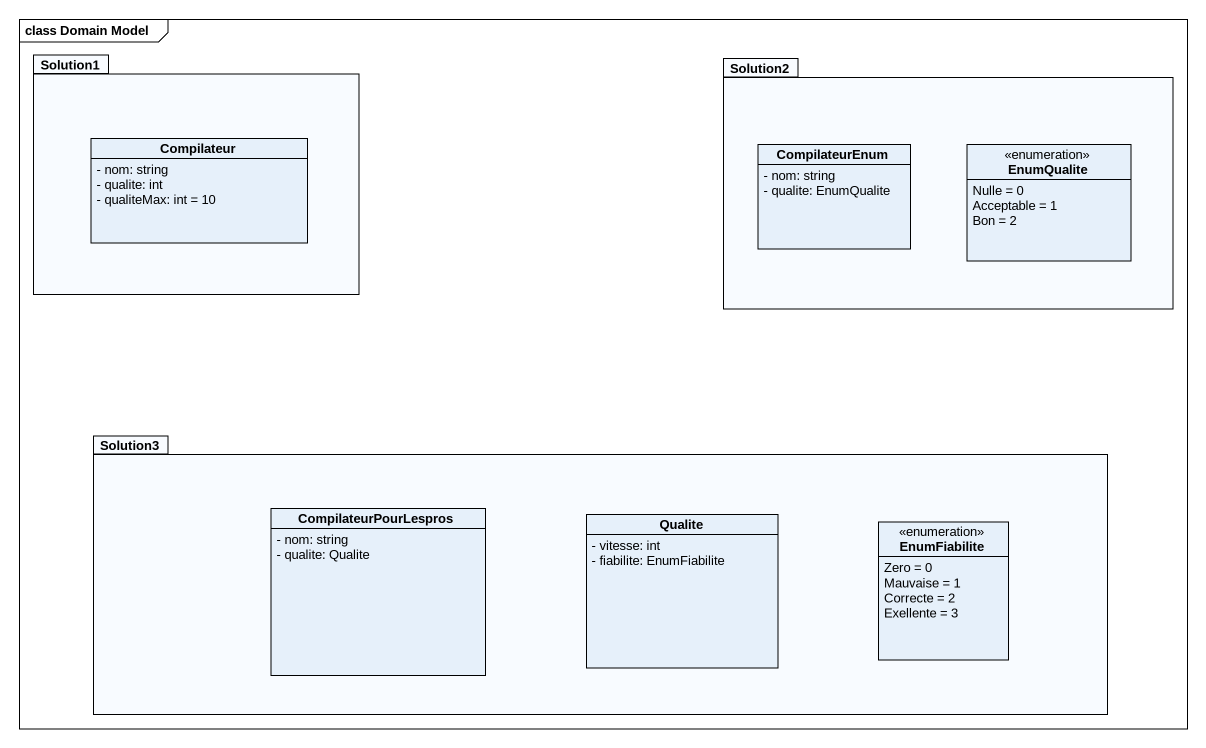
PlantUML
@startuml
mainframe class Domain Model
hide circle
hide empty members
skinparam classAttributeIconSize 0
package Solution1 {
  class Compilateur {
    - nom: string
    - qualite: int
    - qualiteMax: int = 10
  }
}
package Solution2 {
  class CompilateurEnum {
    - nom: string
    - qualite: EnumQualite
  }
  enum EnumQualite {
    Nulle = 0
    Acceptable = 1
    Bon = 2
  }
}
package Solution3 {
  class CompilateurPourLespros {
    - nom: string
    - qualite: Qualite
  }
  class Qualite {
    - vitesse: int
    - fiabilite: EnumFiabilite
  }
  enum EnumFiabilite {
    Zero = 0
    Mauvaise = 1
    Correcte = 2
    Exellente = 3
  }
}
@enduml
